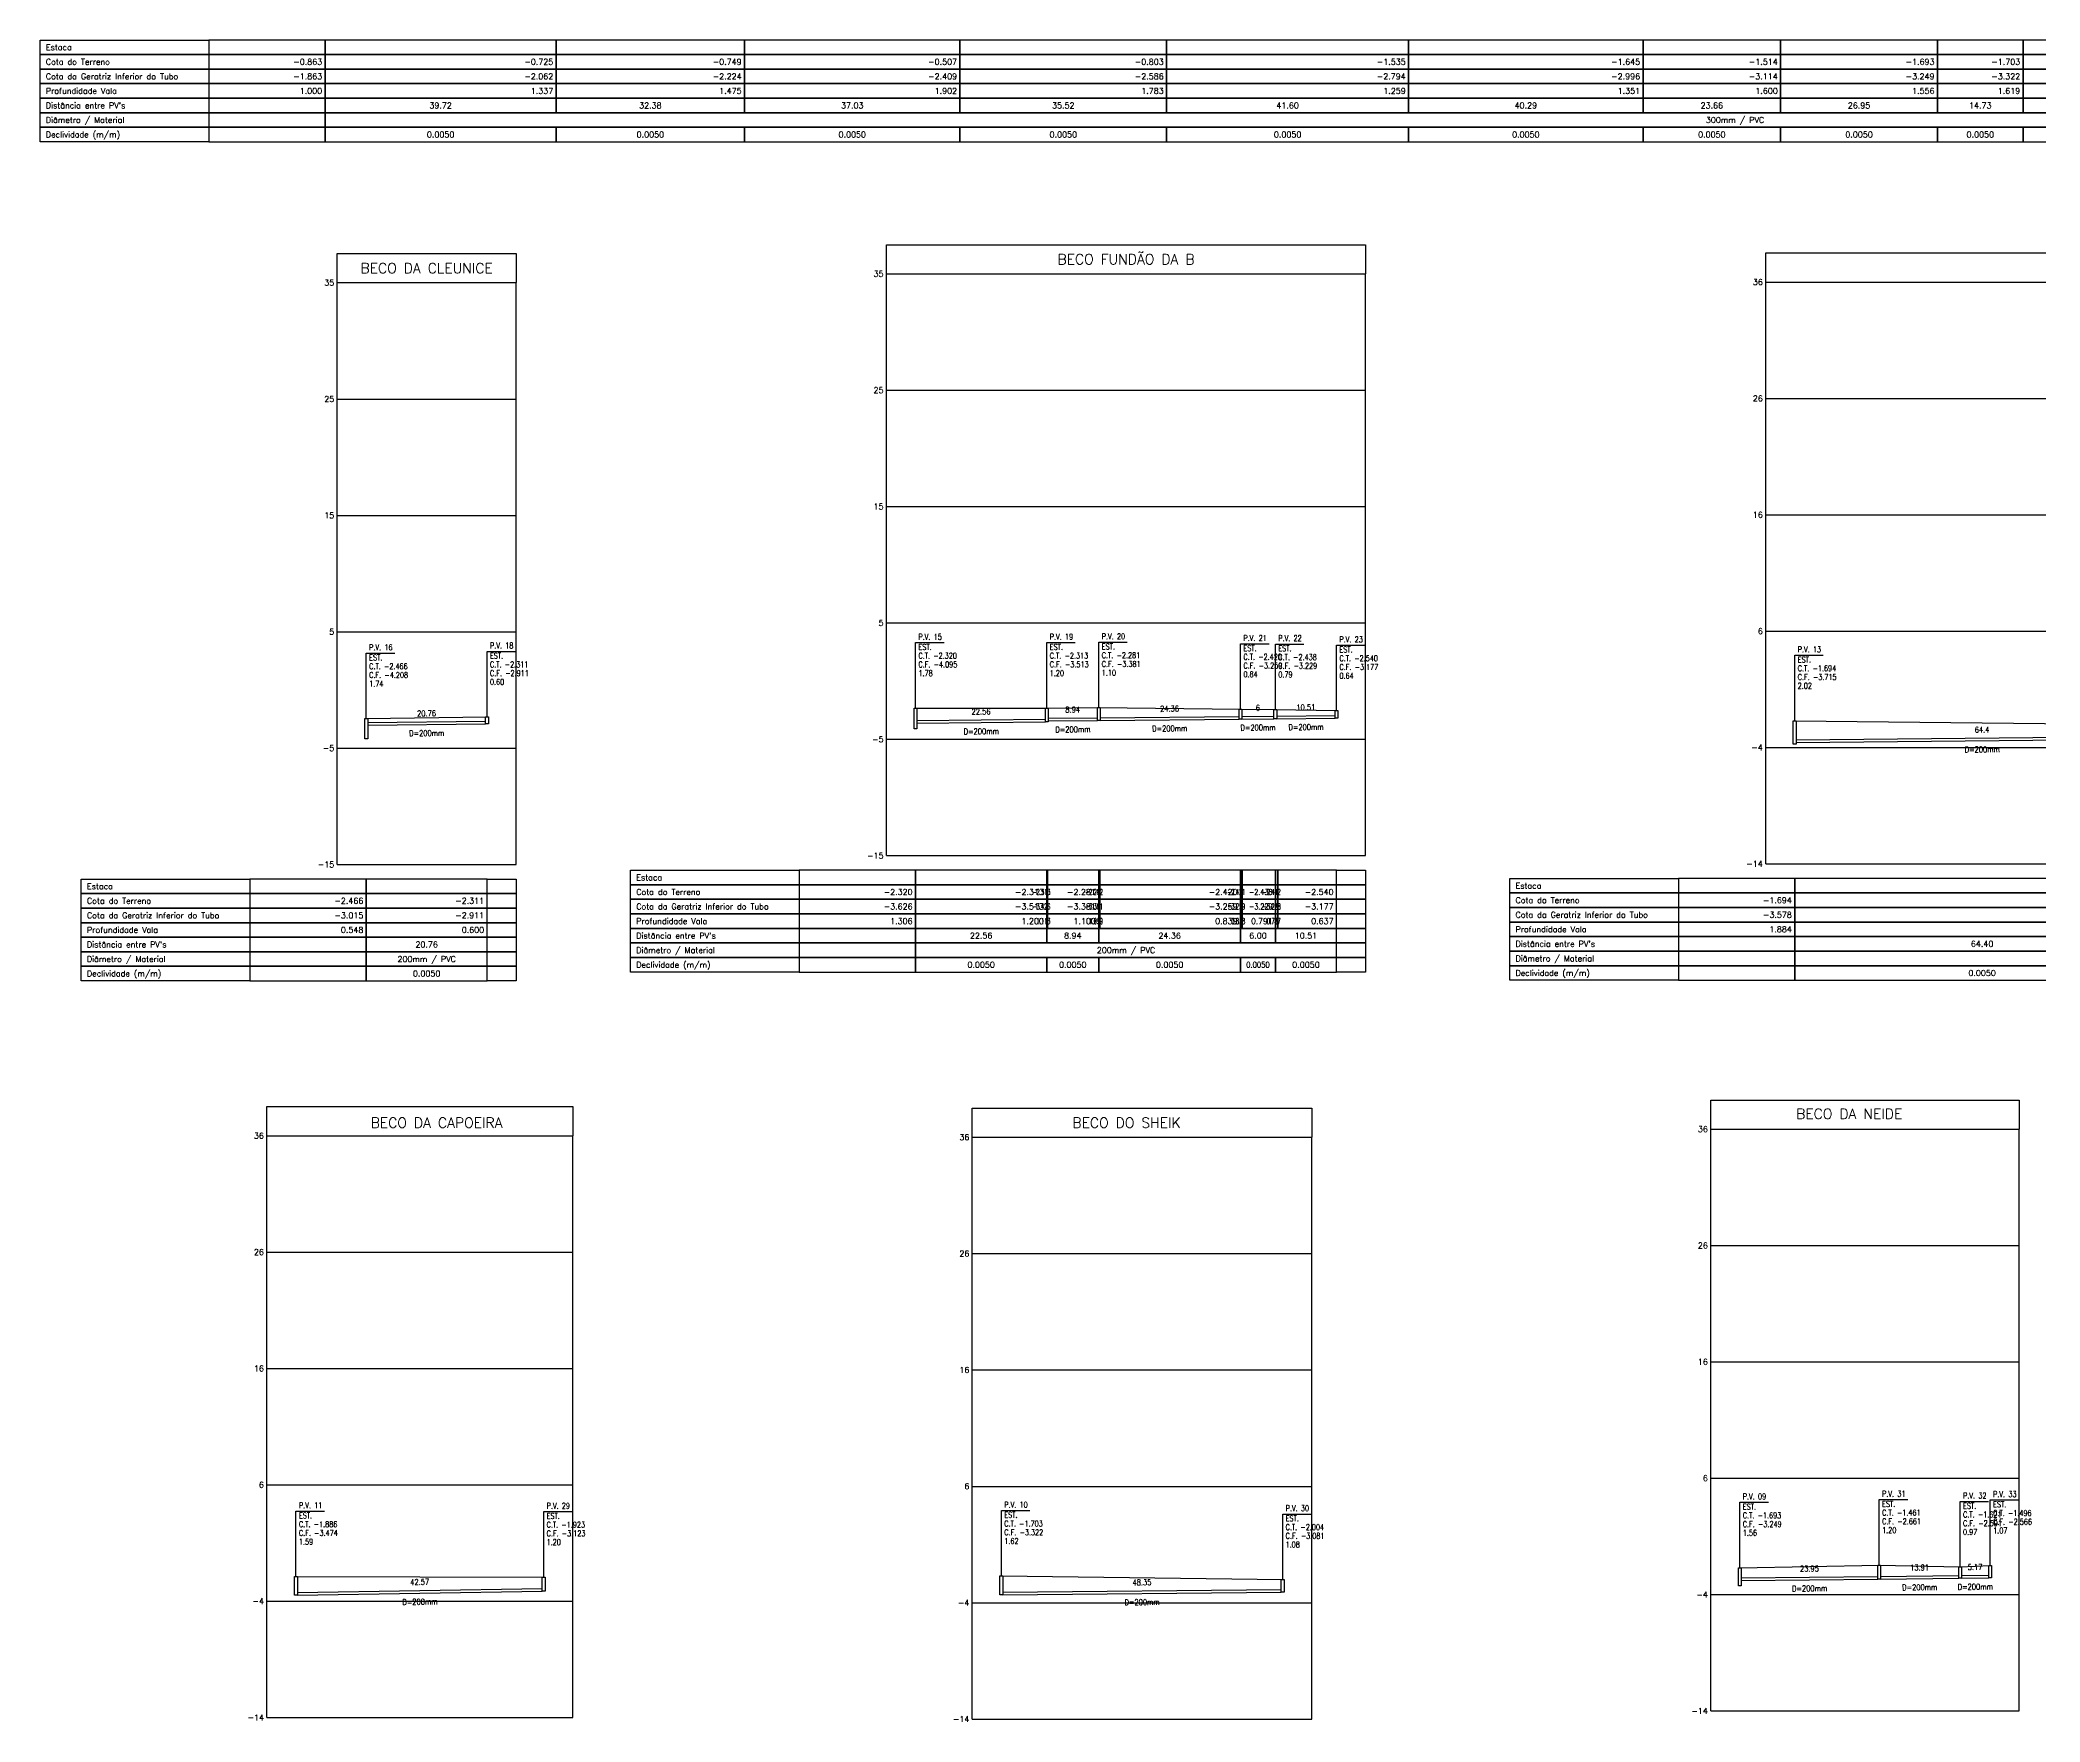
# Model space of a CAD drawing. Extents: x -44 to 14114764, y -20 to 289527804.
# Drawn here: x 359039.7 to 359383.4, y 7353734.3 to 7354023.4 of the extents above; entities that cross this region are included whole.
import ezdxf
from ezdxf.enums import TextEntityAlignment as Align

# ---------------------------------------------------------------- set-up
doc = ezdxf.new("R2010")
doc.units = 0
for name, color, linetype in [('PS_IND_COMPRIMENTO', 7, 'Continuous'), ('PS_IND_DIAMETRO', 7, 'Continuous'), ('PS_PERFIL_CAIXAS', 7, 'Continuous'), ('PS_PERFIL_COTA_LIN', 7, 'Continuous'), ('PS_PERFIL_COTA_TXT', 5, 'Continuous'), ('PS_PERFIL_GRADE', 8, 'Continuous'), ('PS_PERFIL_TERRENO', 3, 'Continuous'), ('PS_PERFIL_TITULOS', 5, 'Continuous'), ('PS_PERFIL_TUBO', 7, 'Continuous'), ('PS_PONTOS_IDENTIFICACAO_LIN', 7, 'Continuous'), ('PS_PONTOS_IDENTIFICACAO_TXT', 7, 'Continuous')]:
    doc.layers.add(name, color=color, linetype=linetype)
doc.styles.add('ROMANS', font='ROMANS.shx', dxfattribs={"height": 2})

# ---------------------------------------------------------------- blocks, each defined once
blk = doc.blocks.new('*U5')
at = {"layer": 'PS_PERFIL_GRADE', "linetype": 'Continuous'}
for p, q in [((0, 0), (0, 100)), ((0, 100), (30.76, 100)), ((30.76, 0), (30.76, 100)), ((0, 80), (30.76, 80)), ((0, 60), (30.76, 60)), ((0, 40), (30.76, 40)), ((0, 20), (30.76, 20)), ((0, 0), (30.76, 0))]:
    blk.add_line(p, q, dxfattribs=at)
blk.add_lwpolyline([(0, 100), (0, 105), (30.76, 105), (30.76, 100)], dxfattribs=at)
at = {"layer": 'PS_PERFIL_GRADE', "style": 'ROMANS'}
for s, p in [('35', (-0.5, 100)), ('25', (-0.5, 80)), ('15', (-0.5, 60)), ('5', (-0.5, 40)), ('-5', (-0.5, 20)), ('-15', (-0.5, 0))]:
    blk.add_text(s, height=1, dxfattribs=at).set_placement(p, align=Align.MIDDLE_RIGHT)
blk = doc.blocks.new('*U6')
at = {"layer": 'PS_PERFIL_GRADE', "linetype": 'Continuous'}
for p, q in [((0, 0), (0, 100)), ((0, 100), (82.36, 100)), ((82.36, 0), (82.36, 100)), ((0, 80), (82.36, 80)), ((0, 60), (82.36, 60)), ((0, 40), (82.36, 40)), ((0, 20), (82.36, 20)), ((0, 0), (82.36, 0))]:
    blk.add_line(p, q, dxfattribs=at)
blk.add_lwpolyline([(0, 100), (0, 105), (82.36, 105), (82.36, 100)], dxfattribs=at)
at = {"layer": 'PS_PERFIL_GRADE', "style": 'ROMANS'}
for s, p in [('35', (-0.5, 100)), ('25', (-0.5, 80)), ('15', (-0.5, 60)), ('5', (-0.5, 40)), ('-5', (-0.5, 20)), ('-15', (-0.5, 0))]:
    blk.add_text(s, height=1, dxfattribs=at).set_placement(p, align=Align.MIDDLE_RIGHT)
blk = doc.blocks.new('*U7')
at = {"layer": 'PS_PERFIL_GRADE', "linetype": 'Continuous'}
for p, q in [((0, 0), (0, 100)), ((0, 100), (167.08, 100)), ((167.08, 0), (167.08, 100)), ((0, 80), (167.08, 80)), ((0, 60), (167.08, 60)), ((0, 40), (167.08, 40)), ((0, 20), (167.08, 20)), ((0, 0), (167.08, 0))]:
    blk.add_line(p, q, dxfattribs=at)
blk.add_lwpolyline([(0, 100), (0, 105), (167.08, 105), (167.08, 100)], dxfattribs=at)
at = {"layer": 'PS_PERFIL_GRADE', "style": 'ROMANS'}
for s, p in [('36', (-0.5, 100)), ('26', (-0.5, 80)), ('16', (-0.5, 60)), ('6', (-0.5, 40)), ('-4', (-0.5, 20)), ('-14', (-0.5, 0))]:
    blk.add_text(s, height=1, dxfattribs=at).set_placement(p, align=Align.MIDDLE_RIGHT)
blk = doc.blocks.new('*U8')
at = {"layer": 'PS_PERFIL_GRADE', "linetype": 'Continuous'}
for p, q in [((0, 0), (0, 100)), ((0, 100), (52.57, 100)), ((52.57, 0), (52.57, 100)), ((0, 80), (52.57, 80)), ((0, 60), (52.57, 60)), ((0, 40), (52.57, 40)), ((0, 20), (52.57, 20)), ((0, 0), (52.57, 0))]:
    blk.add_line(p, q, dxfattribs=at)
blk.add_lwpolyline([(0, 100), (0, 105), (52.57, 105), (52.57, 100)], dxfattribs=at)
at = {"layer": 'PS_PERFIL_GRADE', "style": 'ROMANS'}
for s, p in [('36', (-0.5, 100)), ('26', (-0.5, 80)), ('16', (-0.5, 60)), ('6', (-0.5, 40)), ('-4', (-0.5, 20)), ('-14', (-0.5, 0))]:
    blk.add_text(s, height=1, dxfattribs=at).set_placement(p, align=Align.MIDDLE_RIGHT)
blk = doc.blocks.new('*U9')
at = {"layer": 'PS_PERFIL_GRADE', "linetype": 'Continuous'}
for p, q in [((0, 0), (0, 100)), ((0, 100), (58.35, 100)), ((58.35, 0), (58.35, 100)), ((0, 80), (58.35, 80)), ((0, 60), (58.35, 60)), ((0, 40), (58.35, 40)), ((0, 20), (58.35, 20)), ((0, 0), (58.35, 0))]:
    blk.add_line(p, q, dxfattribs=at)
blk.add_lwpolyline([(0, 100), (0, 105), (58.35, 105), (58.35, 100)], dxfattribs=at)
at = {"layer": 'PS_PERFIL_GRADE', "style": 'ROMANS'}
for s, p in [('36', (-0.5, 100)), ('26', (-0.5, 80)), ('16', (-0.5, 60)), ('6', (-0.5, 40)), ('-4', (-0.5, 20)), ('-14', (-0.5, 0))]:
    blk.add_text(s, height=1, dxfattribs=at).set_placement(p, align=Align.MIDDLE_RIGHT)
blk = doc.blocks.new('*U10')
at = {"layer": 'PS_PERFIL_GRADE', "linetype": 'Continuous'}
for p, q in [((0, 0), (0, 100)), ((0, 100), (53.03, 100)), ((53.03, 0), (53.03, 100)), ((0, 80), (53.03, 80)), ((0, 60), (53.03, 60)), ((0, 40), (53.03, 40)), ((0, 20), (53.03, 20)), ((0, 0), (53.03, 0))]:
    blk.add_line(p, q, dxfattribs=at)
blk.add_lwpolyline([(0, 100), (0, 105), (53.03, 105), (53.03, 100)], dxfattribs=at)
at = {"layer": 'PS_PERFIL_GRADE', "style": 'ROMANS'}
for s, p in [('36', (-0.5, 100)), ('26', (-0.5, 80)), ('16', (-0.5, 60)), ('6', (-0.5, 40)), ('-4', (-0.5, 20)), ('-14', (-0.5, 0))]:
    blk.add_text(s, height=1, dxfattribs=at).set_placement(p, align=Align.MIDDLE_RIGHT)

msp = doc.modelspace()

# ---------------------------------------------------------------- linework, layer by layer
at = {"layer": 'PS_PERFIL_CAIXAS', "linetype": 'Continuous'}
for points in [[(359189.917, 7353908.561), (359190.417, 7353908.561), (359190.417, 7353905.011), (359189.917, 7353905.011)], [(359212.482, 7353908.575), (359212.982, 7353908.575), (359212.982, 7353906.175), (359212.482, 7353906.175)], [(359221.419, 7353908.639), (359221.919, 7353908.639), (359221.919, 7353906.439), (359221.419, 7353906.439)], [(359245.774, 7353908.361), (359246.274, 7353908.361), (359246.274, 7353906.683), (359245.774, 7353906.683)], [(359251.77, 7353908.325), (359252.27, 7353908.325), (359252.27, 7353906.743), (359251.77, 7353906.743)], [(359262.275, 7353908.121), (359262.775, 7353908.121), (359262.775, 7353906.848), (359262.275, 7353906.848)], [(359095.509, 7353906.75), (359096.009, 7353906.75), (359096.009, 7353903.267), (359095.509, 7353903.267)], [(359116.269, 7353907.06), (359116.769, 7353907.06), (359116.769, 7353905.86), (359116.269, 7353905.86)], [(359341.043, 7353906.397), (359341.543, 7353906.397), (359341.543, 7353902.356), (359341.043, 7353902.356)], [(359331.602, 7353760.815), (359332.102, 7353760.815), (359332.102, 7353757.704), (359331.602, 7353757.704)], [(359355.55, 7353761.279), (359356.05, 7353761.279), (359356.05, 7353758.879), (359355.55, 7353758.879)], [(359369.464, 7353760.959), (359369.964, 7353760.959), (359369.964, 7353759.019), (359369.464, 7353759.019)], [(359374.63, 7353761.209), (359375.13, 7353761.209), (359375.13, 7353759.07), (359374.63, 7353759.07)], [(359083.428, 7353759.29), (359083.928, 7353759.29), (359083.928, 7353756.115), (359083.428, 7353756.115)], [(359126.002, 7353759.216), (359126.502, 7353759.216), (359126.502, 7353756.816), (359126.002, 7353756.816)], [(359204.675, 7353759.397), (359205.175, 7353759.397), (359205.175, 7353756.158), (359204.675, 7353756.158)], [(359253.022, 7353758.795), (359253.522, 7353758.795), (359253.522, 7353756.642), (359253.022, 7353756.642)]]:
    msp.add_lwpolyline(points, close=True, dxfattribs=at)
at = {"layer": 'PS_PERFIL_COTA_LIN', "linetype": 'Continuous'}
for points in [[(359068.682, 7354023.385), (359068.682, 7354020.885), (359039.682, 7354020.885), (359039.682, 7354023.385)], [(359068.682, 7354020.885), (359068.682, 7354018.385), (359039.682, 7354018.385), (359039.682, 7354020.885)], [(359068.682, 7354023.385), (359068.682, 7354020.885), (359088.682, 7354020.885), (359088.682, 7354023.385)], [(359068.682, 7354020.885), (359068.682, 7354018.385), (359088.682, 7354018.385), (359088.682, 7354020.885)], [(359088.682, 7354023.385), (359088.682, 7354020.885), (359128.402, 7354020.885), (359128.402, 7354023.385)], [(359088.682, 7354020.885), (359088.682, 7354018.385), (359128.402, 7354018.385), (359128.402, 7354020.885)], [(359128.402, 7354023.385), (359128.402, 7354020.885), (359160.779, 7354020.885), (359160.779, 7354023.385)], [(359128.402, 7354020.885), (359128.402, 7354018.385), (359160.779, 7354018.385), (359160.779, 7354020.885)], [(359160.779, 7354023.385), (359160.779, 7354020.885), (359197.807, 7354020.885), (359197.807, 7354023.385)], [(359160.779, 7354020.885), (359160.779, 7354018.385), (359197.807, 7354018.385), (359197.807, 7354020.885)], [(359197.807, 7354023.385), (359197.807, 7354020.885), (359233.324, 7354020.885), (359233.324, 7354023.385)], [(359197.807, 7354020.885), (359197.807, 7354018.385), (359233.324, 7354018.385), (359233.324, 7354020.885)], [(359233.324, 7354023.385), (359233.324, 7354020.885), (359274.921, 7354020.885), (359274.921, 7354023.385)], [(359233.324, 7354020.885), (359233.324, 7354018.385), (359274.921, 7354018.385), (359274.921, 7354020.885)], [(359274.921, 7354023.385), (359274.921, 7354020.885), (359315.206, 7354020.885), (359315.206, 7354023.385)], [(359274.921, 7354020.885), (359274.921, 7354018.385), (359315.206, 7354018.385), (359315.206, 7354020.885)], [(359315.206, 7354023.385), (359315.206, 7354020.885), (359338.866, 7354020.885), (359338.866, 7354023.385)], [(359315.206, 7354020.885), (359315.206, 7354018.385), (359338.866, 7354018.385), (359338.866, 7354020.885)], [(359338.866, 7354023.385), (359338.866, 7354020.885), (359365.814, 7354020.885), (359365.814, 7354023.385)], [(359338.866, 7354020.885), (359338.866, 7354018.385), (359365.814, 7354018.385), (359365.814, 7354020.885)], [(359365.814, 7354023.385), (359365.814, 7354020.885), (359380.545, 7354020.885), (359380.545, 7354023.385)], [(359365.814, 7354020.885), (359365.814, 7354018.385), (359380.545, 7354018.385), (359380.545, 7354020.885)], [(359380.545, 7354023.385), (359380.545, 7354020.885), (359410.797, 7354020.885), (359410.797, 7354023.385)], [(359380.545, 7354020.885), (359380.545, 7354018.385), (359410.797, 7354018.385), (359410.797, 7354020.885)], [(359068.682, 7354018.385), (359068.682, 7354015.885), (359039.682, 7354015.885), (359039.682, 7354018.385)], [(359068.682, 7354018.385), (359068.682, 7354015.885), (359088.682, 7354015.885), (359088.682, 7354018.385)], [(359088.682, 7354018.385), (359088.682, 7354015.885), (359128.402, 7354015.885), (359128.402, 7354018.385)], [(359128.402, 7354018.385), (359128.402, 7354015.885), (359160.779, 7354015.885), (359160.779, 7354018.385)], [(359160.779, 7354018.385), (359160.779, 7354015.885), (359197.807, 7354015.885), (359197.807, 7354018.385)], [(359197.807, 7354018.385), (359197.807, 7354015.885), (359233.324, 7354015.885), (359233.324, 7354018.385)], [(359233.324, 7354018.385), (359233.324, 7354015.885), (359274.921, 7354015.885), (359274.921, 7354018.385)], [(359274.921, 7354018.385), (359274.921, 7354015.885), (359315.206, 7354015.885), (359315.206, 7354018.385)], [(359315.206, 7354018.385), (359315.206, 7354015.885), (359338.866, 7354015.885), (359338.866, 7354018.385)], [(359338.866, 7354018.385), (359338.866, 7354015.885), (359365.814, 7354015.885), (359365.814, 7354018.385)], [(359365.814, 7354018.385), (359365.814, 7354015.885), (359380.545, 7354015.885), (359380.545, 7354018.385)], [(359380.545, 7354018.385), (359380.545, 7354015.885), (359410.797, 7354015.885), (359410.797, 7354018.385)], [(359068.682, 7354015.885), (359068.682, 7354013.385), (359039.682, 7354013.385), (359039.682, 7354015.885)], [(359068.682, 7354015.885), (359068.682, 7354013.385), (359088.682, 7354013.385), (359088.682, 7354015.885)], [(359088.682, 7354015.885), (359088.682, 7354013.385), (359128.402, 7354013.385), (359128.402, 7354015.885)], [(359128.402, 7354015.885), (359128.402, 7354013.385), (359160.779, 7354013.385), (359160.779, 7354015.885)], [(359160.779, 7354015.885), (359160.779, 7354013.385), (359197.807, 7354013.385), (359197.807, 7354015.885)], [(359197.807, 7354015.885), (359197.807, 7354013.385), (359233.324, 7354013.385), (359233.324, 7354015.885)], [(359233.324, 7354015.885), (359233.324, 7354013.385), (359274.921, 7354013.385), (359274.921, 7354015.885)], [(359274.921, 7354015.885), (359274.921, 7354013.385), (359315.206, 7354013.385), (359315.206, 7354015.885)], [(359315.206, 7354015.885), (359315.206, 7354013.385), (359338.866, 7354013.385), (359338.866, 7354015.885)], [(359338.866, 7354015.885), (359338.866, 7354013.385), (359365.814, 7354013.385), (359365.814, 7354015.885)], [(359365.814, 7354015.885), (359365.814, 7354013.385), (359380.545, 7354013.385), (359380.545, 7354015.885)], [(359380.545, 7354015.885), (359380.545, 7354013.385), (359410.797, 7354013.385), (359410.797, 7354015.885)], [(359068.682, 7354013.385), (359068.682, 7354010.885), (359039.682, 7354010.885), (359039.682, 7354013.385)], [(359068.682, 7354010.885), (359068.682, 7354008.385), (359039.682, 7354008.385), (359039.682, 7354010.885)], [(359068.682, 7354013.385), (359068.682, 7354010.885), (359088.682, 7354010.885), (359088.682, 7354013.385)], [(359068.682, 7354010.885), (359068.682, 7354008.385), (359088.682, 7354008.385), (359088.682, 7354010.885)], [(359088.682, 7354013.385), (359088.682, 7354010.885), (359128.402, 7354010.885), (359128.402, 7354013.385)], [(359088.682, 7354010.885), (359088.682, 7354008.385), (359573.353, 7354008.385), (359573.353, 7354010.885)], [(359128.402, 7354013.385), (359128.402, 7354010.885), (359160.779, 7354010.885), (359160.779, 7354013.385)], [(359160.779, 7354013.385), (359160.779, 7354010.885), (359197.807, 7354010.885), (359197.807, 7354013.385)], [(359197.807, 7354013.385), (359197.807, 7354010.885), (359233.324, 7354010.885), (359233.324, 7354013.385)], [(359233.324, 7354013.385), (359233.324, 7354010.885), (359274.921, 7354010.885), (359274.921, 7354013.385)], [(359274.921, 7354013.385), (359274.921, 7354010.885), (359315.206, 7354010.885), (359315.206, 7354013.385)], [(359315.206, 7354013.385), (359315.206, 7354010.885), (359338.866, 7354010.885), (359338.866, 7354013.385)], [(359338.866, 7354013.385), (359338.866, 7354010.885), (359365.814, 7354010.885), (359365.814, 7354013.385)], [(359365.814, 7354013.385), (359365.814, 7354010.885), (359380.545, 7354010.885), (359380.545, 7354013.385)], [(359380.545, 7354013.385), (359380.545, 7354010.885), (359410.797, 7354010.885), (359410.797, 7354013.385)], [(359068.682, 7354008.385), (359068.682, 7354005.885), (359039.682, 7354005.885), (359039.682, 7354008.385)], [(359068.682, 7354008.385), (359068.682, 7354005.885), (359088.682, 7354005.885), (359088.682, 7354008.385)], [(359088.682, 7354008.385), (359088.682, 7354005.885), (359128.402, 7354005.885), (359128.402, 7354008.385)], [(359128.402, 7354008.385), (359128.402, 7354005.885), (359160.779, 7354005.885), (359160.779, 7354008.385)], [(359160.779, 7354008.385), (359160.779, 7354005.885), (359197.807, 7354005.885), (359197.807, 7354008.385)], [(359197.807, 7354008.385), (359197.807, 7354005.885), (359233.324, 7354005.885), (359233.324, 7354008.385)], [(359233.324, 7354008.385), (359233.324, 7354005.885), (359274.921, 7354005.885), (359274.921, 7354008.385)], [(359274.921, 7354008.385), (359274.921, 7354005.885), (359315.206, 7354005.885), (359315.206, 7354008.385)], [(359315.206, 7354008.385), (359315.206, 7354005.885), (359338.866, 7354005.885), (359338.866, 7354008.385)], [(359338.866, 7354008.385), (359338.866, 7354005.885), (359365.814, 7354005.885), (359365.814, 7354008.385)], [(359365.814, 7354008.385), (359365.814, 7354005.885), (359380.545, 7354005.885), (359380.545, 7354008.385)], [(359380.545, 7354008.385), (359380.545, 7354005.885), (359410.797, 7354005.885), (359410.797, 7354008.385)], [(359170.167, 7353880.701), (359170.167, 7353878.201), (359141.167, 7353878.201), (359141.167, 7353880.701)], [(359170.167, 7353880.701), (359170.167, 7353878.201), (359190.167, 7353878.201), (359190.167, 7353880.701)], [(359190.167, 7353880.701), (359190.167, 7353878.201), (359212.732, 7353878.201), (359212.732, 7353880.701)], [(359212.732, 7353880.701), (359212.732, 7353878.201), (359212.832, 7353878.201), (359212.832, 7353880.701)], [(359212.832, 7353880.701), (359212.832, 7353878.201), (359221.669, 7353878.201), (359221.669, 7353880.701)], [(359221.669, 7353880.701), (359221.669, 7353878.201), (359221.869, 7353878.201), (359221.869, 7353880.701)], [(359221.869, 7353880.701), (359221.869, 7353878.201), (359246.024, 7353878.201), (359246.024, 7353880.701)], [(359246.024, 7353880.701), (359246.024, 7353878.201), (359246.324, 7353878.201), (359246.324, 7353880.701)], [(359246.324, 7353880.701), (359246.324, 7353878.201), (359252.02, 7353878.201), (359252.02, 7353880.701)], [(359252.02, 7353880.701), (359252.02, 7353878.201), (359252.42, 7353878.201), (359252.42, 7353880.701)], [(359252.42, 7353880.701), (359252.42, 7353878.201), (359262.525, 7353878.201), (359262.525, 7353880.701)], [(359267.525, 7353880.701), (359267.525, 7353878.201), (359262.525, 7353878.201), (359262.525, 7353880.701)], [(359075.759, 7353879.182), (359075.759, 7353876.682), (359046.759, 7353876.682), (359046.759, 7353879.182)], [(359075.759, 7353876.682), (359075.759, 7353874.182), (359046.759, 7353874.182), (359046.759, 7353876.682)], [(359075.759, 7353879.182), (359075.759, 7353876.682), (359095.759, 7353876.682), (359095.759, 7353879.182)], [(359075.759, 7353876.682), (359075.759, 7353874.182), (359095.759, 7353874.182), (359095.759, 7353876.682)], [(359095.759, 7353879.182), (359095.759, 7353876.682), (359116.519, 7353876.682), (359116.519, 7353879.182)], [(359095.759, 7353876.682), (359095.759, 7353874.182), (359116.519, 7353874.182), (359116.519, 7353876.682)], [(359121.519, 7353879.182), (359121.519, 7353876.682), (359116.519, 7353876.682), (359116.519, 7353879.182)], [(359121.519, 7353876.682), (359121.519, 7353874.182), (359116.519, 7353874.182), (359116.519, 7353876.682)], [(359170.167, 7353878.201), (359170.167, 7353875.701), (359141.167, 7353875.701), (359141.167, 7353878.201)], [(359170.167, 7353878.201), (359170.167, 7353875.701), (359190.167, 7353875.701), (359190.167, 7353878.201)], [(359190.167, 7353878.201), (359190.167, 7353875.701), (359212.732, 7353875.701), (359212.732, 7353878.201)], [(359212.732, 7353878.201), (359212.732, 7353875.701), (359212.832, 7353875.701), (359212.832, 7353878.201)], [(359212.832, 7353878.201), (359212.832, 7353875.701), (359221.669, 7353875.701), (359221.669, 7353878.201)], [(359221.669, 7353878.201), (359221.669, 7353875.701), (359221.869, 7353875.701), (359221.869, 7353878.201)], [(359221.869, 7353878.201), (359221.869, 7353875.701), (359246.024, 7353875.701), (359246.024, 7353878.201)], [(359246.024, 7353878.201), (359246.024, 7353875.701), (359246.324, 7353875.701), (359246.324, 7353878.201)], [(359246.324, 7353878.201), (359246.324, 7353875.701), (359252.02, 7353875.701), (359252.02, 7353878.201)], [(359252.02, 7353878.201), (359252.02, 7353875.701), (359252.42, 7353875.701), (359252.42, 7353878.201)], [(359252.42, 7353878.201), (359252.42, 7353875.701), (359262.525, 7353875.701), (359262.525, 7353878.201)], [(359267.525, 7353878.201), (359267.525, 7353875.701), (359262.525, 7353875.701), (359262.525, 7353878.201)], [(359321.293, 7353879.285), (359321.293, 7353876.785), (359292.293, 7353876.785), (359292.293, 7353879.285)], [(359321.293, 7353876.785), (359321.293, 7353874.285), (359292.293, 7353874.285), (359292.293, 7353876.785)], [(359321.293, 7353879.285), (359321.293, 7353876.785), (359341.293, 7353876.785), (359341.293, 7353879.285)], [(359321.293, 7353876.785), (359321.293, 7353874.285), (359341.293, 7353874.285), (359341.293, 7353876.785)], [(359341.293, 7353879.285), (359341.293, 7353876.785), (359405.696, 7353876.785), (359405.696, 7353879.285)], [(359341.293, 7353876.785), (359341.293, 7353874.285), (359405.696, 7353874.285), (359405.696, 7353876.785)], [(359075.759, 7353874.182), (359075.759, 7353871.682), (359046.759, 7353871.682), (359046.759, 7353874.182)], [(359075.759, 7353874.182), (359075.759, 7353871.682), (359095.759, 7353871.682), (359095.759, 7353874.182)], [(359095.759, 7353874.182), (359095.759, 7353871.682), (359116.519, 7353871.682), (359116.519, 7353874.182)], [(359121.519, 7353874.182), (359121.519, 7353871.682), (359116.519, 7353871.682), (359116.519, 7353874.182)], [(359170.167, 7353875.701), (359170.167, 7353873.201), (359141.167, 7353873.201), (359141.167, 7353875.701)], [(359170.167, 7353873.201), (359170.167, 7353870.701), (359141.167, 7353870.701), (359141.167, 7353873.201)], [(359170.167, 7353875.701), (359170.167, 7353873.201), (359190.167, 7353873.201), (359190.167, 7353875.701)], [(359170.167, 7353873.201), (359170.167, 7353870.701), (359190.167, 7353870.701), (359190.167, 7353873.201)], [(359190.167, 7353875.701), (359190.167, 7353873.201), (359212.732, 7353873.201), (359212.732, 7353875.701)], [(359190.167, 7353873.201), (359190.167, 7353870.701), (359212.732, 7353870.701), (359212.732, 7353873.201)], [(359212.732, 7353875.701), (359212.732, 7353873.201), (359212.832, 7353873.201), (359212.832, 7353875.701)], [(359212.732, 7353873.201), (359212.732, 7353870.701), (359212.832, 7353870.701), (359212.832, 7353873.201)], [(359212.832, 7353875.701), (359212.832, 7353873.201), (359221.669, 7353873.201), (359221.669, 7353875.701)], [(359212.832, 7353873.201), (359212.832, 7353870.701), (359221.669, 7353870.701), (359221.669, 7353873.201)], [(359221.669, 7353875.701), (359221.669, 7353873.201), (359221.869, 7353873.201), (359221.869, 7353875.701)], [(359221.669, 7353873.201), (359221.669, 7353870.701), (359221.869, 7353870.701), (359221.869, 7353873.201)], [(359221.869, 7353875.701), (359221.869, 7353873.201), (359246.024, 7353873.201), (359246.024, 7353875.701)], [(359221.869, 7353873.201), (359221.869, 7353870.701), (359246.024, 7353870.701), (359246.024, 7353873.201)], [(359246.024, 7353875.701), (359246.024, 7353873.201), (359246.324, 7353873.201), (359246.324, 7353875.701)], [(359246.024, 7353873.201), (359246.024, 7353870.701), (359246.324, 7353870.701), (359246.324, 7353873.201)], [(359246.324, 7353875.701), (359246.324, 7353873.201), (359252.02, 7353873.201), (359252.02, 7353875.701)], [(359246.324, 7353873.201), (359246.324, 7353870.701), (359252.02, 7353870.701), (359252.02, 7353873.201)], [(359252.02, 7353875.701), (359252.02, 7353873.201), (359252.42, 7353873.201), (359252.42, 7353875.701)], [(359252.02, 7353873.201), (359252.02, 7353870.701), (359252.42, 7353870.701), (359252.42, 7353873.201)], [(359252.42, 7353875.701), (359252.42, 7353873.201), (359262.525, 7353873.201), (359262.525, 7353875.701)], [(359252.42, 7353873.201), (359252.42, 7353870.701), (359262.525, 7353870.701), (359262.525, 7353873.201)], [(359267.525, 7353875.701), (359267.525, 7353873.201), (359262.525, 7353873.201), (359262.525, 7353875.701)], [(359267.525, 7353873.201), (359267.525, 7353870.701), (359262.525, 7353870.701), (359262.525, 7353873.201)], [(359321.293, 7353874.285), (359321.293, 7353871.785), (359292.293, 7353871.785), (359292.293, 7353874.285)], [(359321.293, 7353874.285), (359321.293, 7353871.785), (359341.293, 7353871.785), (359341.293, 7353874.285)], [(359341.293, 7353874.285), (359341.293, 7353871.785), (359405.696, 7353871.785), (359405.696, 7353874.285)], [(359075.759, 7353871.682), (359075.759, 7353869.182), (359046.759, 7353869.182), (359046.759, 7353871.682)], [(359075.759, 7353871.682), (359075.759, 7353869.182), (359095.759, 7353869.182), (359095.759, 7353871.682)], [(359095.759, 7353871.682), (359095.759, 7353869.182), (359116.519, 7353869.182), (359116.519, 7353871.682)], [(359121.519, 7353871.682), (359121.519, 7353869.182), (359116.519, 7353869.182), (359116.519, 7353871.682)], [(359170.167, 7353870.701), (359170.167, 7353868.201), (359141.167, 7353868.201), (359141.167, 7353870.701)], [(359170.167, 7353870.701), (359170.167, 7353868.201), (359190.167, 7353868.201), (359190.167, 7353870.701)], [(359190.167, 7353870.701), (359190.167, 7353868.201), (359212.732, 7353868.201), (359212.732, 7353870.701)], [(359212.732, 7353870.701), (359212.732, 7353868.201), (359221.669, 7353868.201), (359221.669, 7353870.701)], [(359221.669, 7353870.701), (359221.669, 7353868.201), (359246.024, 7353868.201), (359246.024, 7353870.701)], [(359246.024, 7353870.701), (359246.024, 7353868.201), (359252.02, 7353868.201), (359252.02, 7353870.701)], [(359252.02, 7353870.701), (359252.02, 7353868.201), (359262.525, 7353868.201), (359262.525, 7353870.701)], [(359267.525, 7353870.701), (359267.525, 7353868.201), (359262.525, 7353868.201), (359262.525, 7353870.701)], [(359321.293, 7353871.785), (359321.293, 7353869.285), (359292.293, 7353869.285), (359292.293, 7353871.785)], [(359321.293, 7353871.785), (359321.293, 7353869.285), (359341.293, 7353869.285), (359341.293, 7353871.785)], [(359341.293, 7353871.785), (359341.293, 7353869.285), (359405.696, 7353869.285), (359405.696, 7353871.785)], [(359075.759, 7353869.182), (359075.759, 7353866.682), (359046.759, 7353866.682), (359046.759, 7353869.182)], [(359075.759, 7353866.682), (359075.759, 7353864.182), (359046.759, 7353864.182), (359046.759, 7353866.682)], [(359075.759, 7353869.182), (359075.759, 7353866.682), (359095.759, 7353866.682), (359095.759, 7353869.182)], [(359075.759, 7353866.682), (359075.759, 7353864.182), (359095.759, 7353864.182), (359095.759, 7353866.682)], [(359095.759, 7353869.182), (359095.759, 7353866.682), (359116.519, 7353866.682), (359116.519, 7353869.182)], [(359095.759, 7353866.682), (359095.759, 7353864.182), (359116.519, 7353864.182), (359116.519, 7353866.682)], [(359121.519, 7353869.182), (359121.519, 7353866.682), (359116.519, 7353866.682), (359116.519, 7353869.182)], [(359121.519, 7353866.682), (359121.519, 7353864.182), (359116.519, 7353864.182), (359116.519, 7353866.682)], [(359170.167, 7353868.201), (359170.167, 7353865.701), (359141.167, 7353865.701), (359141.167, 7353868.201)], [(359170.167, 7353868.201), (359170.167, 7353865.701), (359190.167, 7353865.701), (359190.167, 7353868.201)], [(359190.167, 7353868.201), (359190.167, 7353865.701), (359262.525, 7353865.701), (359262.525, 7353868.201)], [(359267.525, 7353868.201), (359267.525, 7353865.701), (359262.525, 7353865.701), (359262.525, 7353868.201)], [(359321.293, 7353869.285), (359321.293, 7353866.785), (359292.293, 7353866.785), (359292.293, 7353869.285)], [(359321.293, 7353866.785), (359321.293, 7353864.285), (359292.293, 7353864.285), (359292.293, 7353866.785)], [(359321.293, 7353869.285), (359321.293, 7353866.785), (359341.293, 7353866.785), (359341.293, 7353869.285)], [(359321.293, 7353866.785), (359321.293, 7353864.285), (359341.293, 7353864.285), (359341.293, 7353866.785)], [(359341.293, 7353869.285), (359341.293, 7353866.785), (359405.696, 7353866.785), (359405.696, 7353869.285)], [(359341.293, 7353866.785), (359341.293, 7353864.285), (359498.368, 7353864.285), (359498.368, 7353866.785)], [(359075.759, 7353864.182), (359075.759, 7353861.682), (359046.759, 7353861.682), (359046.759, 7353864.182)], [(359075.759, 7353864.182), (359075.759, 7353861.682), (359095.759, 7353861.682), (359095.759, 7353864.182)], [(359095.759, 7353864.182), (359095.759, 7353861.682), (359116.519, 7353861.682), (359116.519, 7353864.182)], [(359121.519, 7353864.182), (359121.519, 7353861.682), (359116.519, 7353861.682), (359116.519, 7353864.182)], [(359170.167, 7353865.701), (359170.167, 7353863.201), (359141.167, 7353863.201), (359141.167, 7353865.701)], [(359170.167, 7353865.701), (359170.167, 7353863.201), (359190.167, 7353863.201), (359190.167, 7353865.701)], [(359190.167, 7353865.701), (359190.167, 7353863.201), (359212.732, 7353863.201), (359212.732, 7353865.701)], [(359212.732, 7353865.701), (359212.732, 7353863.201), (359221.669, 7353863.201), (359221.669, 7353865.701)], [(359221.669, 7353865.701), (359221.669, 7353863.201), (359246.024, 7353863.201), (359246.024, 7353865.701)], [(359246.024, 7353865.701), (359246.024, 7353863.201), (359252.02, 7353863.201), (359252.02, 7353865.701)], [(359252.02, 7353865.701), (359252.02, 7353863.201), (359262.525, 7353863.201), (359262.525, 7353865.701)], [(359267.525, 7353865.701), (359267.525, 7353863.201), (359262.525, 7353863.201), (359262.525, 7353865.701)], [(359321.293, 7353864.285), (359321.293, 7353861.785), (359292.293, 7353861.785), (359292.293, 7353864.285)], [(359321.293, 7353864.285), (359321.293, 7353861.785), (359341.293, 7353861.785), (359341.293, 7353864.285)], [(359341.293, 7353864.285), (359341.293, 7353861.785), (359405.696, 7353861.785), (359405.696, 7353864.285)]]:
    msp.add_lwpolyline(points, close=True, dxfattribs=at)
for points in [[(359068.682, 7354010.885), (359088.682, 7354010.885)], [(359088.682, 7354013.385), (359128.402, 7354013.385)], [(359088.682, 7354010.885), (359128.402, 7354010.885)], [(359088.682, 7354010.885), (359128.402, 7354010.885)], [(359128.402, 7354010.885), (359160.779, 7354010.885)], [(359160.779, 7354010.885), (359197.807, 7354010.885)], [(359197.807, 7354010.885), (359233.324, 7354010.885)], [(359233.324, 7354010.885), (359274.921, 7354010.885)], [(359274.921, 7354010.885), (359315.206, 7354010.885)], [(359315.206, 7354010.885), (359338.866, 7354010.885)], [(359338.866, 7354010.885), (359365.814, 7354010.885)], [(359365.814, 7354010.885), (359380.545, 7354010.885)], [(359380.545, 7354010.885), (359410.797, 7354010.885)], [(359068.682, 7354008.385), (359088.682, 7354008.385)], [(359088.682, 7354008.385), (359128.402, 7354008.385)], [(359088.682, 7354008.385), (359128.402, 7354008.385)], [(359128.402, 7354008.385), (359160.779, 7354008.385)], [(359160.779, 7354008.385), (359197.807, 7354008.385)], [(359197.807, 7354008.385), (359233.324, 7354008.385)], [(359233.324, 7354008.385), (359274.921, 7354008.385)], [(359274.921, 7354008.385), (359315.206, 7354008.385)], [(359315.206, 7354008.385), (359338.866, 7354008.385)], [(359338.866, 7354008.385), (359365.814, 7354008.385)], [(359365.814, 7354008.385), (359380.545, 7354008.385)], [(359380.545, 7354008.385), (359410.797, 7354008.385)], [(359088.682, 7354005.885), (359128.402, 7354005.885)], [(359190.167, 7353870.701), (359212.732, 7353870.701)], [(359212.832, 7353870.701), (359221.669, 7353870.701)], [(359221.869, 7353870.701), (359246.024, 7353870.701)], [(359246.324, 7353870.701), (359252.02, 7353870.701)], [(359252.42, 7353870.701), (359262.525, 7353870.701)], [(359095.759, 7353869.182), (359116.519, 7353869.182)], [(359095.759, 7353866.682), (359116.519, 7353866.682)], [(359095.759, 7353866.682), (359116.519, 7353866.682)], [(359170.167, 7353868.201), (359190.167, 7353868.201)], [(359190.167, 7353868.201), (359212.732, 7353868.201)], [(359190.167, 7353868.201), (359212.732, 7353868.201)], [(359212.732, 7353868.201), (359212.832, 7353868.201)], [(359212.832, 7353868.201), (359221.669, 7353868.201)], [(359212.832, 7353868.201), (359221.669, 7353868.201)], [(359221.669, 7353868.201), (359221.869, 7353868.201)], [(359221.869, 7353868.201), (359246.024, 7353868.201)], [(359221.869, 7353868.201), (359246.024, 7353868.201)], [(359246.024, 7353868.201), (359246.324, 7353868.201)], [(359246.324, 7353868.201), (359252.02, 7353868.201)], [(359246.324, 7353868.201), (359252.02, 7353868.201)], [(359252.42, 7353868.201), (359262.525, 7353868.201)], [(359252.42, 7353868.201), (359262.525, 7353868.201)], [(359321.293, 7353866.785), (359341.293, 7353866.785)], [(359341.293, 7353869.285), (359405.696, 7353869.285)], [(359341.293, 7353866.785), (359405.696, 7353866.785)], [(359341.293, 7353866.785), (359405.696, 7353866.785)], [(359095.759, 7353864.182), (359116.519, 7353864.182)], [(359095.759, 7353864.182), (359116.519, 7353864.182)], [(359170.167, 7353865.701), (359190.167, 7353865.701)], [(359190.167, 7353865.701), (359212.732, 7353865.701)], [(359190.167, 7353865.701), (359212.732, 7353865.701)], [(359190.167, 7353863.201), (359212.732, 7353863.201)], [(359212.732, 7353865.701), (359212.832, 7353865.701)], [(359212.832, 7353865.701), (359221.669, 7353865.701)], [(359212.832, 7353865.701), (359221.669, 7353865.701)], [(359212.832, 7353863.201), (359221.669, 7353863.201)], [(359221.669, 7353865.701), (359221.869, 7353865.701)], [(359221.869, 7353865.701), (359246.024, 7353865.701)], [(359221.869, 7353865.701), (359246.024, 7353865.701)], [(359221.869, 7353863.201), (359246.024, 7353863.201)], [(359246.024, 7353865.701), (359246.324, 7353865.701)], [(359246.324, 7353865.701), (359252.02, 7353865.701)], [(359246.324, 7353865.701), (359252.02, 7353865.701)], [(359246.324, 7353863.201), (359252.02, 7353863.201)], [(359252.42, 7353865.701), (359262.525, 7353865.701)], [(359252.42, 7353865.701), (359262.525, 7353865.701)], [(359252.42, 7353863.201), (359262.525, 7353863.201)], [(359321.293, 7353864.285), (359341.293, 7353864.285)], [(359341.293, 7353864.285), (359405.696, 7353864.285)], [(359341.293, 7353864.285), (359405.696, 7353864.285)], [(359095.759, 7353861.682), (359116.519, 7353861.682)], [(359341.293, 7353861.785), (359405.696, 7353861.785)]]:
    msp.add_lwpolyline(points, dxfattribs=at)
at = {"layer": 'PS_PERFIL_TERRENO', "linetype": 'Continuous'}
for points in [[(359190.167, 7353908.561), (359212.732, 7353908.575), (359221.669, 7353908.639), (359246.024, 7353908.361), (359252.02, 7353908.325), (359262.525, 7353908.121)], [(359095.759, 7353906.75), (359116.519, 7353907.06)], [(359341.293, 7353906.397), (359405.696, 7353905.673), (359424.077, 7353905.299), (359450.002, 7353904.901), (359463.233, 7353905.265), (359498.368, 7353905.887)], [(359331.852, 7353760.815), (359355.8, 7353761.279), (359369.714, 7353760.959), (359374.88, 7353761.209)], [(359083.678, 7353759.29), (359126.252, 7353759.216)], [(359204.925, 7353759.397), (359253.272, 7353758.795)]]:
    msp.add_lwpolyline(points, dxfattribs=at)
at = {"layer": 'PS_PERFIL_TUBO', "color": 1, "linetype": 'Continuous'}
for points in [[(359252.27, 7353906.743), (359262.275, 7353906.848), (359262.275, 7353907.248), (359252.27, 7353907.143)], [(359096.009, 7353905.653), (359116.269, 7353905.86), (359116.269, 7353906.26), (359096.009, 7353906.053)], [(359190.417, 7353905.949), (359212.482, 7353906.175), (359212.482, 7353906.575), (359190.417, 7353906.349)], [(359212.982, 7353906.349), (359221.419, 7353906.439), (359221.419, 7353906.839), (359212.982, 7353906.749)], [(359221.919, 7353906.439), (359245.774, 7353906.683), (359245.774, 7353907.083), (359221.919, 7353906.839)], [(359246.274, 7353906.683), (359251.77, 7353906.743), (359251.77, 7353907.143), (359246.274, 7353907.083)], [(359341.543, 7353902.629), (359405.446, 7353903.273), (359405.446, 7353903.673), (359341.543, 7353903.029)], [(359369.964, 7353759.019), (359374.63, 7353759.07), (359374.63, 7353759.47), (359369.964, 7353759.419)], [(359083.928, 7353756.115), (359126.002, 7353756.816), (359126.002, 7353757.216), (359083.928, 7353756.515)], [(359205.175, 7353756.158), (359253.022, 7353756.642), (359253.022, 7353757.042), (359205.175, 7353756.558)], [(359332.102, 7353758.639), (359355.55, 7353758.879), (359355.55, 7353759.279), (359332.102, 7353759.039)], [(359356.05, 7353758.879), (359369.464, 7353759.019), (359369.464, 7353759.419), (359356.05, 7353759.279)]]:
    msp.add_lwpolyline(points, close=True, dxfattribs=at)
at = {"layer": 'PS_PONTOS_IDENTIFICACAO_LIN', "linetype": 'Continuous'}
for points in [[(359095.759, 7353906.75), (359095.759, 7353918), (359100.659, 7353918)], [(359116.519, 7353907.06), (359116.519, 7353918.31), (359121.419, 7353918.31)], [(359190.167, 7353908.561), (359190.167, 7353919.811), (359195.067, 7353919.811)], [(359212.732, 7353908.575), (359212.732, 7353919.825), (359217.632, 7353919.825)], [(359221.669, 7353908.639), (359221.669, 7353919.889), (359226.569, 7353919.889)], [(359246.024, 7353908.361), (359246.024, 7353919.611), (359250.924, 7353919.611)], [(359252.02, 7353908.325), (359252.02, 7353919.575), (359256.92, 7353919.575)], [(359262.525, 7353908.121), (359262.525, 7353919.371), (359267.425, 7353919.371)], [(359341.293, 7353906.397), (359341.293, 7353917.647), (359346.193, 7353917.647)], [(359083.678, 7353759.29), (359083.678, 7353770.54), (359088.578, 7353770.54)], [(359126.252, 7353759.216), (359126.252, 7353770.466), (359131.152, 7353770.466)], [(359204.925, 7353759.397), (359204.925, 7353770.647), (359209.825, 7353770.647)], [(359253.272, 7353758.795), (359253.272, 7353770.045), (359258.172, 7353770.045)], [(359331.852, 7353760.815), (359331.852, 7353772.065), (359336.752, 7353772.065)], [(359355.8, 7353761.279), (359355.8, 7353772.529), (359360.7, 7353772.529)], [(359369.714, 7353760.959), (359369.714, 7353772.209), (359374.614, 7353772.209)], [(359374.88, 7353761.209), (359374.88, 7353772.459), (359379.78, 7353772.459)]]:
    msp.add_lwpolyline(points, dxfattribs=at)

# ---------------------------------------------------------------- block references
at = {"layer": 'PS_PERFIL_GRADE'}
for name, p in [('*U5', (359090.759, 7353881.682)), ('*U6', (359185.167, 7353883.201)), ('*U7', (359336.293, 7353881.785)), ('*U8', (359078.678, 7353735.062)), ('*U9', (359199.925, 7353734.803)), ('*U10', (359326.852, 7353736.201))]:
    msp.add_blockref(name, p, dxfattribs=at)

# ---------------------------------------------------------------- texts
at = {"layer": 'PS_IND_COMPRIMENTO', "style": 'ROMANS', "width": 0.8}
for s, rotation, p in [('20.76', 0.58538, (359106.122, 7353907.656)), ('22.56', 0.58684, (359201.432, 7353907.962)), ('8.94', 0.61119, (359217.182, 7353908.294)), ('24.36', 0.58506, (359233.829, 7353908.461)), ('6', 0.62547, (359249.004, 7353908.613)), ('10.51', 0.60127, (359257.255, 7353908.695)), ('64.4', 0.5774, (359373.478, 7353904.851)), ('23.95', 0.58644, (359343.809, 7353760.659)), ('13.91', 0.59454, (359362.739, 7353760.849)), ('5.17', 0.63359, (359372.278, 7353760.944)), ('42.57', 0.95479, (359104.936, 7353758.365)), ('48.35', 0.57885, (359229.081, 7353758.3))]:
    msp.add_text(s, height=1, rotation=rotation, dxfattribs=at).set_placement(p, align=Align.MIDDLE_CENTER)
at = {"layer": 'PS_IND_DIAMETRO', "style": 'ROMANS', "width": 0.8}
for rotation, p in [(0.58538, (359106.156, 7353904.256)), (0.58684, (359201.467, 7353904.563)), (0.61119, (359217.219, 7353904.895)), (0.58506, (359233.864, 7353905.061)), (0.62547, (359249.041, 7353905.213)), (0.60127, (359257.291, 7353905.296)), (0.5774, (359373.512, 7353901.452)), (0.58644, (359343.843, 7353757.259)), (0.59454, (359362.774, 7353757.449)), (0.63359, (359372.316, 7353757.544)), (0.95479, (359104.993, 7353754.965)), (0.57885, (359229.116, 7353754.9))]:
    msp.add_text('D=200mm', height=1, rotation=rotation, dxfattribs=at).set_placement(p, align=Align.MIDDLE_CENTER)
at = {"layer": 'PS_PERFIL_COTA_TXT', "style": 'ROMANS'}
for s, p in [('Estaca', (359040.682, 7354022.135)), ('Cota do Terreno', (359040.682, 7354019.635)), ('Cota da Geratriz Inferior do Tubo', (359040.682, 7354017.135)), ('Profundidade Vala', (359040.682, 7354014.635)), ("Distância entre PV's", (359040.682, 7354012.135)), ('Diâmetro / Material', (359040.682, 7354009.635)), ('Declividade (m/m)', (359040.682, 7354007.135)), ('Estaca', (359142.167, 7353879.451)), ('Estaca', (359047.759, 7353877.932)), ('Cota do Terreno', (359142.167, 7353876.951)), ('Estaca', (359293.293, 7353878.035)), ('Cota do Terreno', (359047.759, 7353875.432)), ('Cota da Geratriz Inferior do Tubo', (359047.759, 7353872.932)), ('Cota da Geratriz Inferior do Tubo', (359142.167, 7353874.451)), ('Cota do Terreno', (359293.293, 7353875.535)), ('Cota da Geratriz Inferior do Tubo', (359293.293, 7353873.035)), ('Profundidade Vala', (359047.759, 7353870.432)), ('Profundidade Vala', (359142.167, 7353871.951)), ("Distância entre PV's", (359142.167, 7353869.451)), ('Profundidade Vala', (359293.293, 7353870.535)), ("Distância entre PV's", (359047.759, 7353867.932)), ('Diâmetro / Material', (359047.759, 7353865.432)), ('Diâmetro / Material', (359142.167, 7353866.951)), ("Distância entre PV's", (359293.293, 7353868.035)), ('Diâmetro / Material', (359293.293, 7353865.535)), ('Declividade (m/m)', (359047.759, 7353862.932)), ('Declividade (m/m)', (359142.167, 7353864.451)), ('Declividade (m/m)', (359293.293, 7353863.035))]:
    msp.add_text(s, height=1, dxfattribs=at).set_placement(p, align=Align.MIDDLE_LEFT)
for s, p in [('-0.863', (359088.182, 7354019.635)), ('-1.863', (359088.182, 7354017.135)), ('-0.725', (359127.902, 7354019.635)), ('-2.062', (359127.902, 7354017.135)), ('-0.749', (359160.279, 7354019.635)), ('-2.224', (359160.279, 7354017.135)), ('-0.507', (359197.307, 7354019.635)), ('-2.409', (359197.307, 7354017.135)), ('-0.803', (359232.824, 7354019.635)), ('-2.586', (359232.824, 7354017.135)), ('-1.535', (359274.421, 7354019.635)), ('-2.794', (359274.421, 7354017.135)), ('-1.645', (359314.706, 7354019.635)), ('-2.996', (359314.706, 7354017.135)), ('-1.514', (359338.366, 7354019.635)), ('-3.114', (359338.366, 7354017.135)), ('-1.693', (359365.314, 7354019.635)), ('-3.249', (359365.314, 7354017.135)), ('-1.703', (359380.045, 7354019.635)), ('-3.322', (359380.045, 7354017.135)), ('1.000', (359088.182, 7354014.635)), ('1.337', (359127.902, 7354014.635)), ('1.475', (359160.279, 7354014.635)), ('1.902', (359197.307, 7354014.635)), ('1.783', (359232.824, 7354014.635)), ('1.259', (359274.421, 7354014.635)), ('1.351', (359314.706, 7354014.635)), ('1.600', (359338.366, 7354014.635)), ('1.556', (359365.314, 7354014.635)), ('1.619', (359380.045, 7354014.635)), ('-2.320', (359189.667, 7353876.951)), ('-2.313', (359212.232, 7353876.951)), ('-2.281', (359221.169, 7353876.951)), ('-2.420', (359245.524, 7353876.951)), ('-2.540', (359262.025, 7353876.951)), ('-2.466', (359095.259, 7353875.432)), ('-3.015', (359095.259, 7353872.932)), ('-2.311', (359116.019, 7353875.432)), ('-2.911', (359116.019, 7353872.932)), ('-3.626', (359189.667, 7353874.451)), ('-3.513', (359212.232, 7353874.451)), ('-3.381', (359221.169, 7353874.451)), ('-3.259', (359245.524, 7353874.451)), ('-3.177', (359262.025, 7353874.451)), ('-1.694', (359340.793, 7353875.535)), ('-3.578', (359340.793, 7353873.035)), ('0.548', (359095.259, 7353870.432)), ('0.600', (359116.019, 7353870.432)), ('1.306', (359189.667, 7353871.951)), ('1.200', (359212.232, 7353871.951)), ('1.100', (359221.169, 7353871.951)), ('0.839', (359245.524, 7353871.951)), ('0.637', (359262.025, 7353871.951)), ('1.884', (359340.793, 7353870.535))]:
    msp.add_text(s, height=1, dxfattribs=at).set_placement(p, align=Align.MIDDLE_RIGHT)
for s, p in [('39.72', (359108.542, 7354012.135)), ('32.38', (359144.591, 7354012.135)), ('37.03', (359179.293, 7354012.135)), ('35.52', (359215.565, 7354012.135)), ('41.60', (359254.122, 7354012.135)), ('40.29', (359295.063, 7354012.135)), ('23.66', (359327.036, 7354012.135)), ('26.95', (359352.34, 7354012.135)), ('14.73', (359373.179, 7354012.135)), ('0.0050', (359108.542, 7354007.135)), ('0.0050', (359144.591, 7354007.135)), ('0.0050', (359179.293, 7354007.135)), ('0.0050', (359215.565, 7354007.135)), ('0.0050', (359254.122, 7354007.135)), ('0.0050', (359295.063, 7354007.135)), ('0.0050', (359327.036, 7354007.135)), ('300mm / PVC', (359331.017, 7354009.635)), ('0.0050', (359352.34, 7354007.135)), ('0.0050', (359373.179, 7354007.135)), ('22.56', (359201.45, 7353869.451)), ('8.94', (359217.2, 7353869.451)), ('24.36', (359233.846, 7353869.451)), ('6.00', (359249.022, 7353869.451)), ('10.51', (359257.273, 7353869.451)), ('200mm / PVC', (359106.139, 7353865.432)), ('20.76', (359106.139, 7353867.932)), ('200mm / PVC', (359226.346, 7353866.951)), ('64.40', (359373.495, 7353868.035)), ('0.0050', (359106.139, 7353862.932)), ('0.0050', (359201.45, 7353864.451)), ('0.0050', (359217.2, 7353864.451)), ('0.0050', (359233.846, 7353864.451)), ('0.0050', (359257.273, 7353864.451)), ('0.0050', (359373.495, 7353863.035))]:
    msp.add_text(s, height=1, dxfattribs=at).set_placement(p, align=Align.MIDDLE_CENTER)
for s, width, p in [('-2.313', 0.5, (359213.332, 7353876.951)), ('-2.282', 0.5, (359222.369, 7353876.951)), ('-2.421', 0.5, (359246.824, 7353876.951)), ('-2.438', 0.813723, (359251.52, 7353876.951)), ('-2.442', 0.5, (359252.92, 7353876.951)), ('-3.426', 0.5, (359213.332, 7353874.451)), ('-3.381', 0.5, (359222.369, 7353874.451)), ('-3.259', 0.5, (359246.824, 7353874.451)), ('-3.229', 0.813723, (359251.52, 7353874.451)), ('-3.228', 0.5, (359252.92, 7353874.451)), ('1.113', 0.5, (359213.332, 7353871.951)), ('1.099', 0.5, (359222.369, 7353871.951)), ('0.838', 0.5, (359246.824, 7353871.951)), ('0.791', 0.949343, (359251.52, 7353871.951)), ('0.787', 0.5, (359252.92, 7353871.951))]:
    msp.add_text(s, height=1, dxfattribs=dict(at, width=width)).set_placement(p, align=Align.MIDDLE_RIGHT)
at = {"layer": 'PS_PERFIL_COTA_TXT', "style": 'ROMANS', "width": 0.85658}
msp.add_text('0.0050', height=1, dxfattribs=at).set_placement((359249.022, 7353864.451), align=Align.MIDDLE_CENTER)
at = {"layer": 'PS_PERFIL_TITULOS', "style": 'ROMANS'}
for s, p in [('BECO FUNDÃO DA B', (359226.346, 7353985.701)), ('BECO DA CLEUNICE', (359106.139, 7353984.182)), ('BECO DA NEIDE', (359350.646, 7353838.822)), ('BECO DA CAPOEIRA', (359107.851, 7353837.303)), ('BECO DO SHEIK', (359226.439, 7353837.303))]:
    msp.add_text(s, height=1.75, dxfattribs=at).set_placement(p, align=Align.MIDDLE_CENTER)
at = {"layer": 'PS_PONTOS_IDENTIFICACAO_TXT', "style": 'ROMANS', "width": 0.7}
for s, p in [('P.V. 15', (359190.667, 7353920.311)), ('P.V. 19', (359213.232, 7353920.325)), ('P.V. 20', (359222.169, 7353920.389)), ('P.V. 21', (359246.524, 7353920.111)), ('P.V. 22', (359252.52, 7353920.075)), ('P.V. 16', (359096.259, 7353918.5)), ('EST. ', (359096.259, 7353916.75)), ('P.V. 18', (359117.019, 7353918.81)), ('EST. ', (359117.019, 7353917.06)), ('C.T. -2.320', (359190.667, 7353917.061)), ('EST. ', (359190.667, 7353918.561)), ('C.T. -2.313', (359213.232, 7353917.075)), ('EST. ', (359213.232, 7353918.575)), ('C.T. -2.281', (359222.169, 7353917.139)), ('EST. ', (359222.169, 7353918.639)), ('C.T. -2.420', (359246.524, 7353916.861)), ('EST. ', (359246.524, 7353918.361)), ('C.T. -2.438', (359252.52, 7353916.825)), ('EST. ', (359252.52, 7353918.325)), ('C.T. -2.540', (359263.025, 7353916.621)), ('P.V. 23', (359263.025, 7353919.871)), ('EST. ', (359263.025, 7353918.121)), ('P.V. 13', (359341.793, 7353918.147)), ('C.T. -2.466', (359096.259, 7353915.25)), ('C.F. -4.208', (359096.259, 7353913.75)), ('C.T. -2.311', (359117.019, 7353915.56)), ('C.F. -2.911', (359117.019, 7353914.06)), ('C.F. -4.095', (359190.667, 7353915.561)), ('1.78', (359190.667, 7353914.061)), ('C.F. -3.513', (359213.232, 7353915.575)), ('1.20', (359213.232, 7353914.075)), ('C.F. -3.381', (359222.169, 7353915.639)), ('1.10', (359222.169, 7353914.139)), ('C.F. -3.259', (359246.524, 7353915.361)), ('0.84', (359246.524, 7353913.861)), ('C.F. -3.229', (359252.52, 7353915.325)), ('0.79', (359252.52, 7353913.825)), ('C.F. -3.177', (359263.025, 7353915.121)), ('0.64', (359263.025, 7353913.621)), ('C.T. -1.694', (359341.793, 7353914.897)), ('C.F. -3.715', (359341.793, 7353913.397)), ('EST. ', (359341.793, 7353916.397)), ('1.74', (359096.259, 7353912.25)), ('0.60', (359117.019, 7353912.56)), ('2.02', (359341.793, 7353911.897)), ('P.V. 09', (359332.352, 7353772.565)), ('P.V. 31', (359356.3, 7353773.029)), ('P.V. 32', (359370.214, 7353772.709)), ('P.V. 33', (359375.38, 7353772.959)), ('P.V. 11', (359084.178, 7353771.04)), ('EST. ', (359084.178, 7353769.29)), ('P.V. 29', (359126.752, 7353770.966)), ('EST. ', (359126.752, 7353769.216)), ('P.V. 10', (359205.425, 7353771.147)), ('EST. ', (359205.425, 7353769.397)), ('P.V. 30', (359253.772, 7353770.545)), ('EST. ', (359253.772, 7353768.795)), ('C.T. -1.693', (359332.352, 7353769.315)), ('EST. ', (359332.352, 7353770.815)), ('C.T. -1.461', (359356.3, 7353769.779)), ('EST. ', (359356.3, 7353771.279)), ('C.T. -1.621', (359370.214, 7353769.459)), ('EST. ', (359370.214, 7353770.959)), ('C.T. -1.496', (359375.38, 7353769.709)), ('EST. ', (359375.38, 7353771.209)), ('C.T. -1.886', (359084.178, 7353767.79)), ('C.F. -3.474', (359084.178, 7353766.29)), ('C.T. -1.923', (359126.752, 7353767.716)), ('C.F. -3.123', (359126.752, 7353766.216)), ('C.T. -1.703', (359205.425, 7353767.897)), ('C.F. -3.322', (359205.425, 7353766.397)), ('C.T. -2.004', (359253.772, 7353767.295)), ('C.F. -3.081', (359253.772, 7353765.795)), ('C.F. -3.249', (359332.352, 7353767.815)), ('1.56', (359332.352, 7353766.315)), ('C.F. -2.661', (359356.3, 7353768.279)), ('1.20', (359356.3, 7353766.779)), ('C.F. -2.591', (359370.214, 7353767.959)), ('0.97', (359370.214, 7353766.459)), ('C.F. -2.566', (359375.38, 7353768.209)), ('1.07', (359375.38, 7353766.709)), ('1.59', (359084.178, 7353764.79)), ('1.20', (359126.752, 7353764.716)), ('1.62', (359205.425, 7353764.897)), ('1.08', (359253.772, 7353764.295))]:
    msp.add_text(s, height=1, dxfattribs=at).set_placement(p)

doc.saveas('drawing.dxf')
